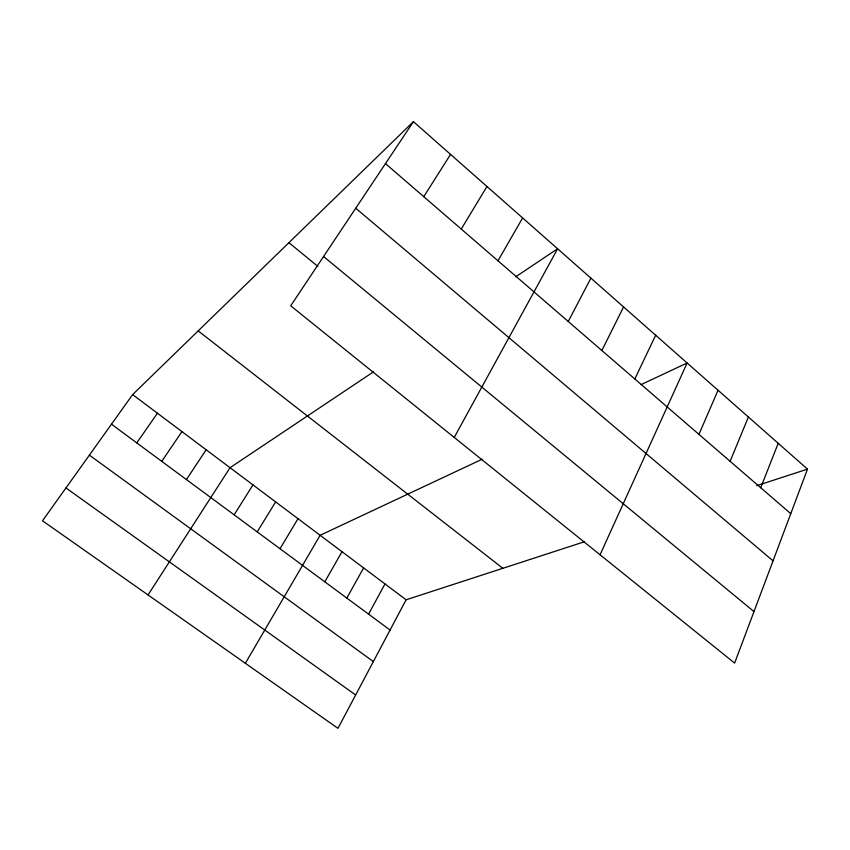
<?xml version="1.0" encoding="UTF-8"?>
<svg xmlns="http://www.w3.org/2000/svg" width="850" height="850" viewBox="0 0 850 850"><rect width="100%" height="100%" fill="white"/><g stroke="black" fill="none" stroke-linecap="round" stroke-linejoin="round"><path stroke-width="1.27" d="M807.5 469.126L734.634 663.096L290.7 305.809L413.429 121.656L807.5 469.126L756.766 485.647M760.707 487.73L778.218 443.307M730.107 461.295L748.404 417.021M698.934 434.371L718.048 390.256M600.058 554.784L687.129 362.993L641.049 384.625M634.822 378.994L655.648 335.24M601.853 350.519L623.581 306.956M568.246 321.491L590.899 278.152M584.205 541.822L406.109 599.792L337.971 728.344L42.5 520.795L132.621 394.602L413.429 121.656M368.571 614.157L384.986 583.939M454.24 437.431L557.611 248.784L515.684 276.803M346.821 598.092L363.619 567.906M324.817 581.825L341.998 551.692M497.983 260.801L522.633 217.951M245.352 663.276L320.131 535.288L482.131 459.234M280.022 548.728L298.01 518.681M461.252 229.064L486.954 186.501M257.221 531.888L275.623 501.893M234.143 514.834L252.971 484.893M423.746 196.669L450.564 154.403M148.049 594.936L230.042 467.702L373.533 371.811M186.426 479.581L206.146 449.767M161.755 461.359L181.942 431.598M136.776 442.892L157.431 413.217M65.949 487.953L355.651 694.992M89.388 455.132L373.352 661.587M111.478 424.203L390.076 630.041M132.621 394.602L406.109 599.792M198.178 330.873L502.86 568.299M288.936 242.664L317.889 266.443M323.553 256.519L753.982 611.596M355.736 208.229L773.054 560.841M385.475 163.604L790.766 513.687"/></g></svg>
